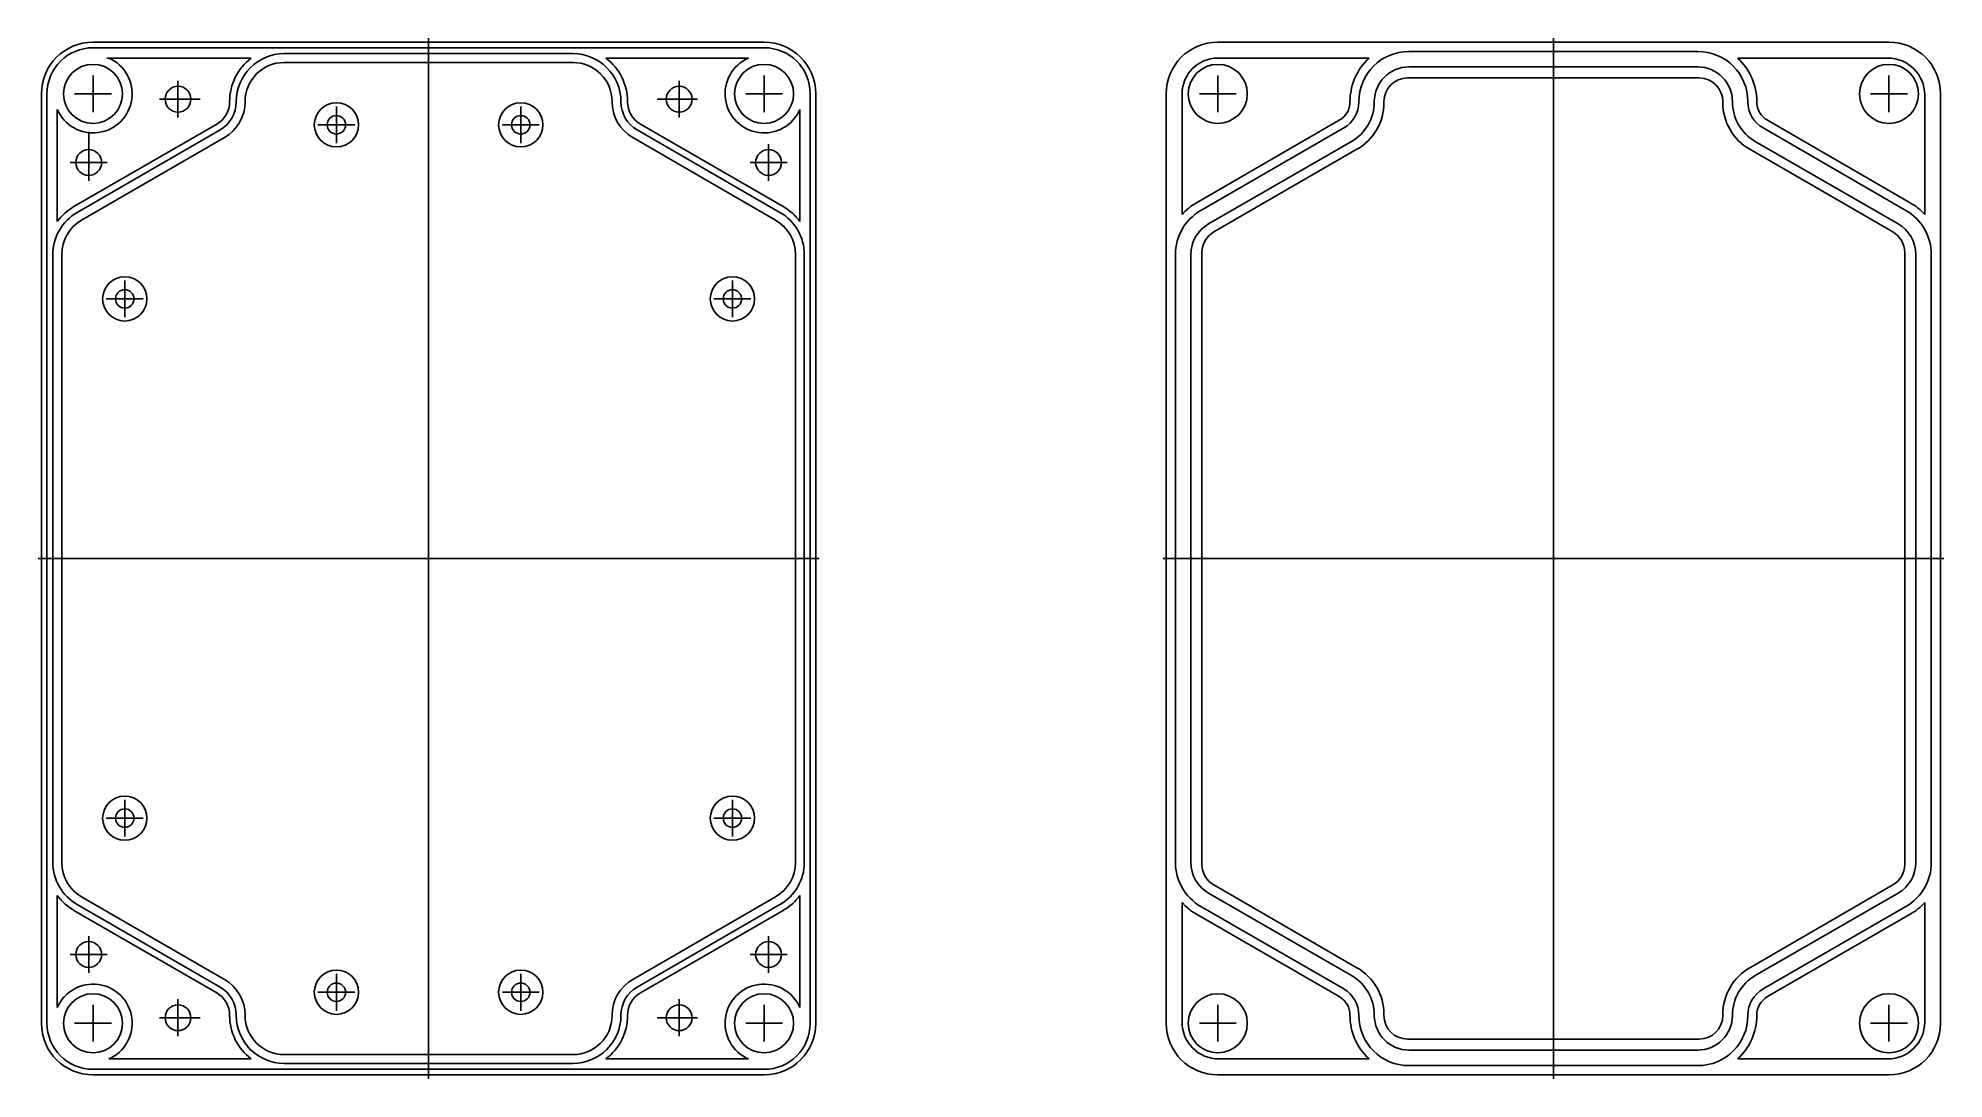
# Model space of a CAD drawing. Header units: millimetres. Extents: x 800 to 1059, y 374 to 515.
import ezdxf

# ---------------------------------------------------------------- set-up
doc = ezdxf.new("R2010")
doc.units = ezdxf.units.MM

msp = doc.modelspace()

# ---------------------------------------------------------------- linework, layer by layer
for p, q in [((898.54, 514.26), (807.54, 514.26)), ((853.04, 373.71), (853.04, 514.81)), ((1051.06, 514.26), (960.06, 514.26)), ((1005.56, 373.71), (1005.56, 514.81)), ((898.54, 513.51), (807.54, 513.51)), ((828.99, 512.11), (809.42, 512.11)), ((872.62, 512.71), (833.46, 512.71)), ((877.09, 512.11), (896.4, 512.11)), ((980.58, 512.11), (960.06, 512.11)), ((1025.14, 513.01), (985.98, 513.01)), ((1030.55, 512.11), (1050.91, 512.11)), ((807.54, 504.76), (807.54, 509.76)), ((872.62, 511.51), (833.46, 511.51)), ((898.54, 504.76), (898.54, 509.76)), ((960.06, 504.76), (960.06, 509.76)), ((1025.34, 509.41), (985.78, 509.41)), ((1025.14, 510.91), (985.98, 510.91)), ((1051.06, 504.76), (1051.06, 509.76)), ((800.54, 381.26), (800.54, 507.26)), ((801.29, 381.26), (801.29, 507.26)), ((805.04, 507.26), (810.04, 507.26)), ((816.56, 506.53), (822.06, 506.53)), ((819.06, 504.03), (819.06, 509.03)), ((889.52, 506.53), (884.02, 506.53)), ((887.02, 504.03), (887.02, 509.03)), ((896.04, 507.26), (901.04, 507.26)), ((904.79, 381.26), (904.79, 507.26)), ((905.54, 381.26), (905.54, 507.26)), ((953.06, 381.26), (953.06, 507.26)), ((955.21, 490.91), (955.21, 507.26)), ((957.56, 507.26), (962.56, 507.26)), ((1053.56, 507.26), (1048.56, 507.26)), ((1055.91, 490.91), (1055.91, 507.11)), ((1058.06, 381.26), (1058.06, 507.26)), ((802.69, 489.97), (802.69, 505.13)), ((826.06, 506.18), (826.06, 506.21)), ((826.96, 506.18), (826.96, 506.21)), ((828.16, 506.18), (828.16, 506.21)), ((840.54, 500.56), (840.54, 505.56)), ((865.54, 500.56), (865.54, 505.56)), ((877.92, 506.18), (877.92, 506.21)), ((879.12, 506.18), (879.12, 506.21)), ((880.02, 506.18), (880.02, 506.21)), ((903.39, 489.97), (903.39, 505.13)), ((977.98, 506.18), (977.98, 506.21)), ((979.18, 506.18), (979.18, 506.21)), ((981.28, 506.18), (981.28, 506.21)), ((982.58, 506.06), (982.58, 506.21)), ((1028.54, 506.06), (1028.54, 506.21)), ((1029.84, 506.18), (1029.84, 506.21)), ((1031.94, 506.18), (1031.94, 506.21)), ((1033.14, 506.18), (1033.14, 506.21)), ((824.31, 503.15), (804.94, 491.97)), ((824.76, 502.37), (805.39, 491.19)), ((806.95, 495.45), (806.95, 502.1)), ((838.04, 503.06), (843.04, 503.06)), ((863.04, 503.06), (868.04, 503.06)), ((881.32, 502.37), (900.69, 491.19)), ((881.77, 503.15), (901.14, 491.97)), ((976.53, 503.67), (957.16, 492.49)), ((977.13, 502.63), (957.76, 491.45)), ((1033.99, 502.63), (1053.36, 491.45)), ((1034.59, 503.67), (1053.96, 492.49)), ((825.36, 501.33), (805.99, 490.15)), ((880.72, 501.33), (900.09, 490.15)), ((899.14, 495.45), (899.14, 500.45)), ((978.18, 500.81), (958.81, 489.63)), ((978.93, 499.74), (959.51, 488.53)), ((1032.19, 499.74), (1051.61, 488.53)), ((1032.94, 500.81), (1052.31, 489.63)), ((804.45, 497.95), (809.45, 497.95)), ((901.64, 497.95), (896.64, 497.95)), ((802.09, 403.06), (802.09, 485.47)), ((803.29, 403.06), (803.29, 485.47)), ((902.79, 403.06), (902.79, 485.47)), ((903.99, 403.06), (903.99, 485.47)), ((954.31, 403.06), (954.31, 485.47)), ((956.41, 403.06), (956.41, 485.47)), ((957.91, 402.77), (957.91, 485.76)), ((1053.21, 402.77), (1053.21, 485.76)), ((1054.71, 403.06), (1054.71, 485.47)), ((1056.81, 403.06), (1056.81, 485.47)), ((811.84, 476.96), (811.84, 481.96)), ((894.24, 476.96), (894.24, 481.96)), ((809.34, 479.46), (814.34, 479.46)), ((891.74, 479.46), (896.74, 479.46)), ((800.09, 444.26), (905.99, 444.26)), ((952.61, 444.26), (1058.51, 444.26)), ((811.84, 406.56), (811.84, 411.56)), ((894.24, 406.56), (894.24, 411.56)), ((809.34, 409.06), (814.34, 409.06)), ((891.74, 409.06), (896.74, 409.06)), ((802.69, 398.56), (802.69, 383.4)), ((825.36, 387.2), (805.99, 398.38)), ((880.72, 387.2), (900.09, 398.38)), ((903.39, 398.56), (903.39, 383.4)), ((978.18, 387.72), (958.81, 398.9)), ((978.93, 388.78), (959.51, 400)), ((1032.19, 388.78), (1051.61, 400)), ((1032.94, 387.72), (1052.31, 398.9)), ((824.31, 385.38), (804.94, 396.56)), ((824.76, 386.16), (805.39, 397.34)), ((881.32, 386.16), (900.69, 397.34)), ((881.77, 385.38), (901.14, 396.56)), ((955.21, 397.61), (955.21, 381.41)), ((976.53, 384.86), (957.16, 396.04)), ((977.13, 385.9), (957.76, 397.08)), ((1033.99, 385.9), (1053.36, 397.08)), ((1034.59, 384.86), (1053.96, 396.04)), ((1055.91, 397.61), (1055.91, 381.41)), ((806.95, 393.08), (806.95, 388.08)), ((899.14, 393.08), (899.14, 388.08)), ((804.45, 390.58), (809.45, 390.58)), ((901.64, 390.58), (896.64, 390.58)), ((840.54, 382.96), (840.54, 387.96)), ((865.54, 382.96), (865.54, 387.96)), ((838.04, 385.46), (843.04, 385.46)), ((863.04, 385.46), (868.04, 385.46)), ((807.54, 378.76), (807.54, 383.76)), ((819.06, 384.5), (819.06, 379.5)), ((887.02, 384.5), (887.02, 379.5)), ((898.54, 378.76), (898.54, 383.76)), ((960.06, 383.76), (960.06, 378.76)), ((982.58, 382.46), (982.58, 382.31)), ((1028.54, 382.46), (1028.54, 382.31)), ((1051.06, 383.76), (1051.06, 378.76)), ((805.04, 381.26), (810.04, 381.26)), ((816.56, 382), (822.06, 382)), ((826.06, 382.35), (826.06, 382.31)), ((826.96, 382.35), (826.96, 382.31)), ((828.16, 382.35), (828.16, 382.31)), ((877.92, 382.35), (877.92, 382.31)), ((879.12, 382.35), (879.12, 382.31)), ((880.02, 382.35), (880.02, 382.31)), ((889.52, 382), (884.02, 382)), ((896.04, 381.26), (901.04, 381.26)), ((957.56, 381.26), (962.56, 381.26)), ((977.98, 382.35), (977.98, 382.31)), ((979.18, 382.35), (979.18, 382.31)), ((981.28, 382.35), (981.28, 382.31)), ((1029.84, 382.35), (1029.84, 382.31)), ((1031.94, 382.35), (1031.94, 382.31)), ((1033.14, 382.35), (1033.14, 382.31)), ((1053.56, 381.26), (1048.56, 381.26)), ((1025.34, 379.11), (985.78, 379.11)), ((1025.14, 377.61), (985.98, 377.61)), ((807.54, 375.01), (898.54, 375.01)), ((828.99, 376.41), (809.68, 376.41)), ((872.62, 377.01), (833.46, 377.01)), ((872.62, 375.81), (833.46, 375.81)), ((877.09, 376.41), (896.4, 376.41)), ((980.58, 376.41), (960.21, 376.41)), ((1025.14, 375.51), (985.98, 375.51)), ((1030.55, 376.41), (1050.91, 376.41)), ((807.54, 374.26), (898.54, 374.26)), ((960.06, 374.26), (1051.06, 374.26))]:
    msp.add_line(p, q)
for centre, radius in [((807.54, 507.26), 4), ((898.54, 507.26), 4), ((960.06, 507.26), 4), ((1051.06, 507.26), 4), ((819.06, 506.53), 1.75), ((887.02, 506.53), 1.75), ((840.54, 503.06), 3), ((840.54, 503.06), 1.25), ((865.54, 503.06), 3), ((865.54, 503.06), 1.25), ((806.95, 497.95), 1.75), ((899.14, 497.95), 1.75), ((811.84, 479.46), 3), ((811.84, 479.46), 1.25), ((894.24, 479.46), 3), ((894.24, 479.46), 1.25), ((811.84, 409.06), 3), ((894.24, 409.06), 3), ((811.84, 409.06), 1.25), ((894.24, 409.06), 1.25), ((806.95, 390.58), 1.75), ((899.14, 390.58), 1.75), ((840.54, 385.46), 3), ((865.54, 385.46), 3), ((807.54, 381.26), 4), ((840.54, 385.46), 1.25), ((865.54, 385.46), 1.25), ((898.54, 381.26), 4), ((960.06, 381.26), 4), ((1051.06, 381.26), 4), ((819.06, 382), 1.75), ((887.02, 382), 1.75)]:
    msp.add_circle(centre, radius)
for centre, radius, start, end in [((807.54, 507.26), 7, 90, 180), ((898.54, 507.26), 7, 360, 90), ((960.06, 507.26), 7, 90, 180), ((1051.06, 507.26), 7, 359.9999999999999, 0), ((1051.06, 507.26), 7, 360, 90), ((807.54, 507.26), 6.25, 90, 180), ((807.54, 507.26), 5.3, 203.7809, 66.2191), ((833.46, 506.21), 7.4, 127.1272, 180), ((833.46, 506.21), 6.5, 90, 180), ((872.62, 506.21), 6.5, 0, 90), ((872.62, 506.21), 7.4, 0, 52.8728), ((898.54, 507.26), 6.25, 359.9999999999999, 0), ((898.54, 507.26), 5.3, 113.7809, 336.2191), ((898.54, 507.26), 6.25, 360, 90), ((960.06, 507.26), 4.85, 90, 180), ((985.98, 506.21), 8, 132.4811, 180), ((985.98, 506.21), 6.8, 90, 180), ((1025.14, 506.21), 6.8, 0, 90), ((1025.14, 506.21), 8, 0, 47.5189), ((1050.91, 507.11), 5, 0, 90), ((833.46, 506.21), 5.3, 90, 180), ((872.62, 506.21), 5.3, 0, 90), ((985.98, 506.21), 4.7, 90, 180), ((985.78, 506.21), 3.2, 90, 180), ((1025.14, 506.21), 4.7, 0, 90), ((1025.34, 506.21), 3.2, 0, 90), ((822.56, 506.18), 3.5, 300, 0), ((822.56, 506.18), 4.4, 300, 0), ((822.56, 506.18), 5.6, 300, 0), ((883.52, 506.18), 5.6, 180, 240), ((883.52, 506.18), 4.4, 180, 240), ((883.52, 506.18), 3.5, 180, 240), ((975.08, 506.18), 2.9, 300, 0), ((975.08, 506.18), 4.1, 300, 0), ((975.08, 506.18), 6.2, 300, 0), ((975.28, 506.06), 7.3, 300, 0), ((1035.84, 506.06), 7.3, 180, 240), ((1036.04, 506.18), 6.2, 180, 240), ((1036.04, 506.18), 4.1, 180, 240), ((1036.04, 506.18), 2.9, 180, 240), ((808.69, 485.47), 6.6, 120, 180), ((808.69, 485.47), 7.5, 120, 143.1301), ((897.39, 485.47), 6.6, 360, 60), ((897.39, 485.47), 7.5, 36.8699, 60), ((961.21, 485.47), 6.9, 120, 180), ((961.21, 485.47), 8.1, 120, 137.7946), ((1049.91, 485.47), 6.9, 360, 60), ((1049.91, 485.47), 8.1, 42.2054, 60), ((808.69, 485.47), 5.4, 120, 180), ((897.39, 485.47), 5.4, 360, 60), ((961.21, 485.47), 4.8, 120, 180), ((961.11, 485.76), 3.2, 120, 180), ((1050.01, 485.76), 3.2, 360, 60), ((1049.91, 485.47), 4.8, 360, 60), ((808.69, 403.06), 6.6, 180, 240), ((808.69, 403.06), 5.4, 180, 240), ((897.39, 403.06), 5.4, 300, 0), ((897.39, 403.06), 6.6, 300, 0), ((961.21, 403.06), 6.9, 180, 240), ((961.21, 403.06), 4.8, 180, 240), ((961.11, 402.77), 3.2, 180, 240), ((1050.01, 402.77), 3.2, 300, 0), ((1049.91, 403.06), 4.8, 300, 0), ((1049.91, 403.06), 6.9, 300, 0), ((808.69, 403.06), 7.5, 216.8699, 240), ((897.39, 403.06), 7.5, 300, 323.1301), ((961.21, 403.06), 8.1, 222.2054, 240), ((1049.91, 403.06), 8.1, 300, 317.7946), ((975.08, 382.35), 6.2, 0, 60), ((975.28, 382.46), 7.3, 0, 60), ((1035.84, 382.46), 7.3, 120, 180), ((1036.04, 382.35), 6.2, 120, 180), ((807.54, 381.26), 5.3, 293.7809, 156.2191), ((822.56, 382.35), 3.5, 0, 60), ((822.56, 382.35), 4.4, 0, 60), ((822.56, 382.35), 5.6, 0, 60), ((883.52, 382.35), 5.6, 120, 180), ((883.52, 382.35), 4.4, 120, 180), ((883.52, 382.35), 3.5, 120, 180), ((898.54, 381.26), 5.3, 23.7809, 246.2191), ((975.08, 382.35), 4.1, 0, 60), ((1036.04, 382.35), 4.1, 120, 180), ((975.08, 382.35), 2.9, 0, 60), ((1036.04, 382.35), 2.9, 120, 180), ((807.54, 381.26), 7, 180, 270), ((807.54, 381.26), 6.25, 180, 270), ((833.46, 382.31), 7.4, 180, 232.8728), ((833.46, 382.31), 6.5, 180, 270), ((833.46, 382.31), 5.3, 180, 270), ((872.62, 382.31), 6.5, 270, 0), ((872.62, 382.31), 5.3, 270, 0), ((872.62, 382.31), 7.4, 307.1272, 0), ((898.54, 381.26), 7, 270, 0), ((898.54, 381.26), 6.25, 270, 0), ((960.06, 381.26), 7, 180, 270), ((960.21, 381.41), 5, 180, 270), ((985.98, 382.31), 8, 180, 227.5189), ((985.98, 382.31), 6.8, 180, 270), ((985.98, 382.31), 4.7, 180, 270), ((985.78, 382.31), 3.2, 180, 270), ((1025.14, 382.31), 4.7, 270, 0), ((1025.14, 382.31), 6.8, 270, 0), ((1025.34, 382.31), 3.2, 270, 0), ((1025.14, 382.31), 8, 312.4811, 0), ((1050.91, 381.41), 5, 270, 0), ((1051.06, 381.26), 7, 270, 0)]:
    msp.add_arc(centre, radius, start, end)

doc.saveas('drawing.dxf')
